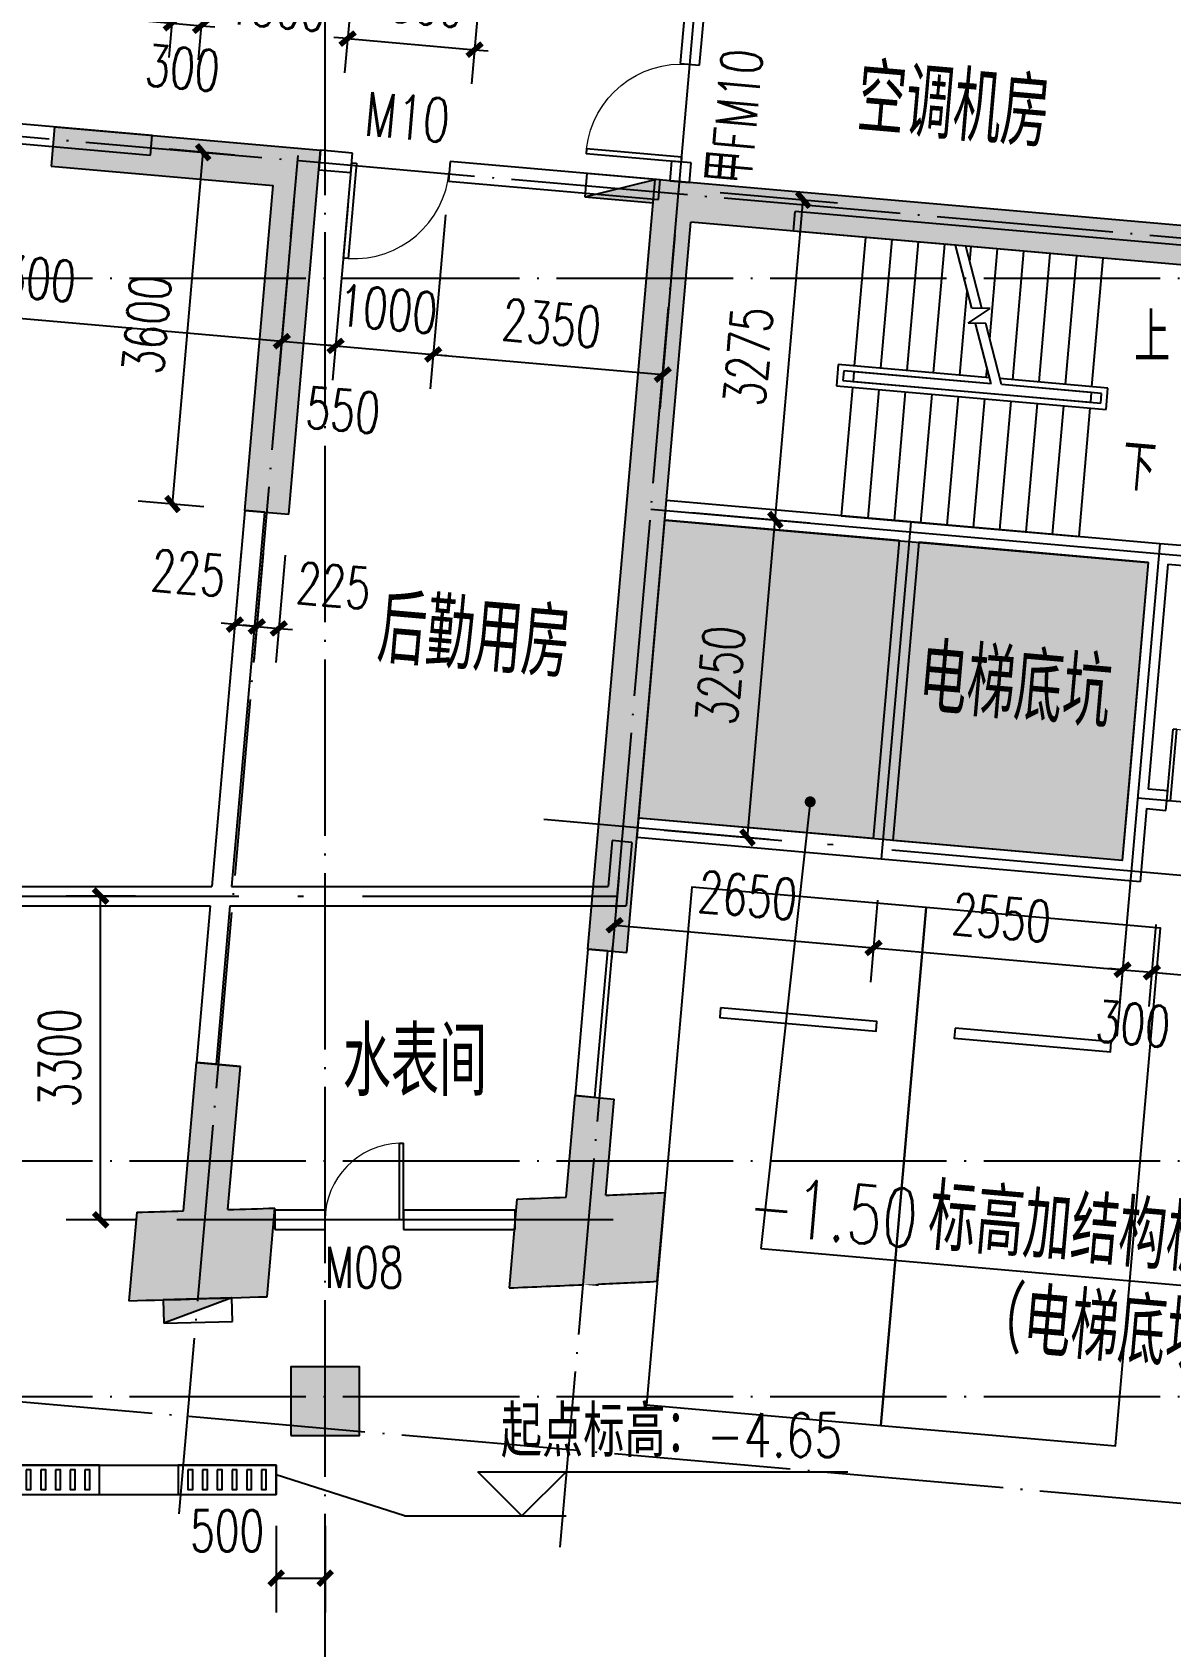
# Model space of a CAD drawing. Extents: x 246015 to 608740, y -108003 to 88400.
# Drawn here: x 523367 to 534977, y 10587 to 27045 of the extents above; entities that cross this region are included whole.
import ezdxf

# ---------------------------------------------------------------- set-up
doc = ezdxf.new("R2010")
doc.units = 0
doc.header["$LTSCALE"] = 3000
doc.header["$MEASUREMENT"] = 0
doc.header["$PDMODE"] = 1
doc.linetypes.add('DASH', pattern=[0.35, 0.25, -0.1])
doc.linetypes.add('DOTE', pattern=[2.42, 2, -0.2, 0.02, -0.2])
doc.layers.get('0').update_dxf_attribs({"linetype": 'CONTINUOUS'})
doc.layers.get('DEFPOINTS').update_dxf_attribs({"linetype": 'CONTINUOUS'})
for name, color, linetype in [('column', 9, 'CONTINUOUS'), ('DIM_LEAD', 3, 'CONTINUOUS'), ('DIM_SYMB', 3, 'CONTINUOUS'), ('dote', 1, 'DOTE'), ('LVTRY', 6, 'CONTINUOUS'), ('PUB_DIM', 3, 'CONTINUOUS'), ('PUB_HATCH', 8, 'CONTINUOUS'), ('PUB_TEXT', 7, 'CONTINUOUS'), ('stair', 2, 'CONTINUOUS'), ('TWT_ELEV', 3, 'CONTINUOUS'), ('TWT_TEXT', 7, 'CONTINUOUS'), ('WALL', 9, 'CONTINUOUS'), ('WINDOW', 4, 'CONTINUOUS'), ('WINDOW_TEXT', 7, 'CONTINUOUS'), ('WSBZ', 84, 'CONTINUOUS'), ('楼板洞口', 4, 'CONTINUOUS'), ('消火栓', 6, 'CONTINUOUS'), ('结构降板', 251, 'CONTINUOUS'), ('车位', 6, 'CONTINUOUS'), ('车库沟', 5, 'CONTINUOUS'), ('防火卷帘', 4, 'DASH')]:
    doc.layers.add(name, color=color, linetype=linetype)
doc.styles.add('_TCH_DIM', font='SIMPLEX', dxfattribs={"bigfont": 'GBCBIG'})
doc.styles.add('_TCH_WINDOW', font='SIMPLEX', dxfattribs={"bigfont": 'GBCBIG'})
doc.styles.add('_TWT_DIM', font='SIMPLEX', dxfattribs={"width": 0.8, "height": 3, "bigfont": 'HZTXT'})
doc.styles.add('DIM_FONT', font='simplex.shx', dxfattribs={"width": 0.7, "bigfont": 'hztxt.shx'})
doc.dimstyles.new('DIMN140', dxfattribs={"dimscale": 1.4, "dimtxt": 300, "dimasz": 100, "dimexe": 250, "dimexo": 300, "dimgap": 150, "dimtad": 1, "dimdec": 0, "dimzin": 0, "dimdsep": 46, "dimtxsty": 'DIM_FONT', "dimblk": 'ARCHTICK', "dimcen": 0.09, "dimclrt": 7, "dimazin": 2, "dimtfac": 1, "dimtdec": 0, "dimtix": 1, "dimtmove": 2, "dimatfit": 3, "dimfxl": 0, "dimtolj": 1, "dimtzin": 0, "dimarcsym": 0})

# ---------------------------------------------------------------- blocks, each defined once
blk = doc.blocks.new('2-2')
at = {"layer": 'PUB_HATCH'}
for points in [[(59650, -11125), (61925, -11125), (62375, -10725), (59650, -10725)], [(62375, -14450), (62375, -10725), (61925, -11125), (61925, -14450)], [(72766.7, -10925), (72600, -10725), (65800, -10725), (66200, -11125), (72600, -11125)], [(66200, -18600), (66200, -11125), (65800, -10725), (65800, -18600)], [(61925, -21619, 0.0004281), (62375, -21566.1), (62375, -20100), (61925, -20100)], [(65800, -21138.1, 0.0003812), (66200, -21085.1), (66200, -20100), (65800, -20100)], [(65300, -22110.9, 0.0014247), (66800, -21912.7), (66800, -21004.5, -0.0014296), (65300, -21203.4)], [(61450, -21673.9), (61450, -22579.8, 0.0013273), (62850, -22415.9), (62850, -21509.5, -0.0013318)], [(66200, -21993.1, -0.0001425), (66050, -22012.9), (66200, -22012.9)]]:
    blk.add_hatch(color=256, dxfattribs=at).paths.add_polyline_path(points)
at = {"layer": 'column'}
for p, q in [((66800, -21912.7), (66800, -21004.5)), ((65300, -21203.4), (65300, -22110.9)), ((62850, -22415.9), (62850, -21509.5)), ((61450, -21673.9), (61450, -22579.8))]:
    blk.add_line(p, q, dxfattribs=at)
for centre, radius, start, end in [((31274.9, 241208.4), 264608.5, 277.584468, 277.715553), ((31274.9, 241208.4), 264608.5, 277.387915, 277.497101), ((31274.9, 241208.4), 264608.5, 276.74971, 276.853291), ((31274.9, 241208.4), 264608.5, 276.548063, 276.651601), ((31275.3, 241203.8), 265503.9, 277.362779, 277.526005), ((31275.3, 241203.8), 265503.9, 277.558657, 277.689292), ((31275.3, 241203.8), 265503.9, 276.525801, 276.829985)]:
    blk.add_arc(centre, radius, start, end, dxfattribs=at)
at = {"layer": 'dote', "ltscale": 0.3}
for p, q in [((-1000, -10850), (75800, -10850)), ((62150, -24700), (62150, -10800)), ((66050, -24700), (66050, -10800)), ((-1000, -23700), (75800, -23700))]:
    blk.add_line(p, q, dxfattribs=at)
at = {"layer": 'WALL'}
for p, q in [((59650, -10725), (62375, -10725)), ((59650, -10725), (59650, -11125)), ((62375, -14450), (62375, -10725)), ((72600, -10725), (65800, -10725)), ((65800, -18600), (65800, -10725)), ((59650, -11125), (61925, -11125)), ((61925, -14450), (61925, -11125)), ((72600, -11125), (66200, -11125)), ((66200, -18600), (66200, -11125)), ((61925, -14450), (62375, -14450)), ((65800, -18600), (66200, -18600)), ((61925, -21619), (61925, -20100)), ((61925, -20100), (62375, -20100)), ((62375, -21566.1), (62375, -20100)), ((65800, -21138.1), (65800, -20100)), ((65800, -20100), (66200, -20100)), ((66200, -21085.1), (66200, -20100)), ((66200, -22012.9), (66200, -21993.1))]:
    blk.add_line(p, q, dxfattribs=at)
blk = doc.blocks.new('che')
at = {"layer": '车位'}
for points in [[(0, 0), (2400, 0), (2400, 5300), (0, 5300), (0, 0)], [(400, 4100), (400, 4000), (2000, 4000), (2000, 4100), (400, 4100)]]:
    blk.add_lwpolyline(points, dxfattribs=at)
blk = doc.blocks.new('A$C7DAA5A07')
at = {"layer": 'WSBZ'}
for points in [[(0, 0), (1000, 0), (1000, 300), (0, 300)], [(100, 250), (100, 50), (150, 50), (150, 250)], [(250, 250), (250, 50), (300, 50), (300, 250)], [(400, 250), (400, 50), (450, 50), (450, 250)], [(550, 250), (550, 50), (600, 50), (600, 250)], [(700, 250), (700, 50), (750, 50), (750, 250)], [(850, 250), (850, 50), (900, 50), (900, 250)]]:
    blk.add_lwpolyline(points, close=True, dxfattribs=at)
blk = doc.blocks.new('_ARCHTICK')
at = {"color": 0, "linetype": 'ByBlock', "const_width": 0.4}
blk.add_lwpolyline([(-0.5, -0.5), (0.5, 0.5)], dxfattribs=at)
blk = doc.blocks.new('*D42')
at = {"layer": 'DEFPOINTS', "color": 0}
for p in [(525854, 12239), (526354, 12239), (526354, 11286)]:
    blk.add_point(p, dxfattribs=at)
at = {"layer": 'PUB_DIM', "color": 0, "lineweight": -2}
for p, q in [((525854, 11819), (525854, 10936)), ((526354, 11819), (526354, 10936)), ((525854, 11286), (526354, 11286))]:
    blk.add_line(p, q, dxfattribs=at)
at = {"layer": 'PUB_DIM', "color": 0, "lineweight": -2, "xscale": 140, "yscale": 140, "zscale": 140, "rotation": 180}
blk.add_blockref('_ARCHTICK', (525854, 11286), dxfattribs=at)
at = {"layer": 'PUB_DIM', "color": 0, "lineweight": -2, "xscale": 140, "yscale": 140, "zscale": 140}
blk.add_blockref('_ARCHTICK', (526354, 11286), dxfattribs=at)
at = {"layer": 'PUB_DIM', "color": 7, "insert": (525355, 11769), "char_height": 420, "attachment_point": 5, "style": 'DIM_FONT'}
blk.add_mtext('\\A1;500', dxfattribs=at)
blk = doc.blocks.new('*D197')
at = {"layer": 'DEFPOINTS', "color": 0}
for p in [(525759, 22152), (525983, 22132), (525881, 20968)]:
    blk.add_point(p, dxfattribs=at)
at = {"layer": 'PUB_DIM', "color": 0, "lineweight": -2}
for p, q in [((525723, 21733), (525627, 20639)), ((525947, 21714), (525851, 20619)), ((525657, 20988), (525518, 21000)), ((525657, 20988), (525881, 20968)), ((525881, 20968), (526021, 20956))]:
    blk.add_line(p, q, dxfattribs=at)
at = {"layer": 'PUB_DIM', "color": 0, "lineweight": -2, "xscale": 140, "yscale": 140, "zscale": 140}
for p, rotation in [((525657, 20988), 355.0000602099911), ((525881, 20968), 175.0000602099911)]:
    blk.add_blockref('_ARCHTICK', p, dxfattribs=dict(at, rotation=rotation))
at = {"layer": 'PUB_DIM', "color": 7, "insert": (526440, 21404), "char_height": 420, "attachment_point": 5, "rotation": 355.0001, "style": 'DIM_FONT'}
blk.add_mtext('\\A1;225', dxfattribs=at)
blk = doc.blocks.new('*D198')
at = {"layer": 'DEFPOINTS', "color": 0}
for p in [(525535, 22171), (525759, 22152), (525657, 20988)]:
    blk.add_point(p, dxfattribs=at)
at = {"layer": 'PUB_DIM', "color": 0, "lineweight": -2}
for p, q in [((525498, 21753), (525403, 20659)), ((525723, 21733), (525627, 20639)), ((525433, 21007), (525294, 21020)), ((525433, 21007), (525657, 20988)), ((525657, 20988), (525797, 20975))]:
    blk.add_line(p, q, dxfattribs=at)
at = {"layer": 'PUB_DIM', "color": 0, "lineweight": -2, "xscale": 140, "yscale": 140, "zscale": 140}
for p, rotation in [((525433, 21007), 355.0000602099918), ((525657, 20988), 175.0000602099917)]:
    blk.add_blockref('_ARCHTICK', p, dxfattribs=dict(at, rotation=rotation))
at = {"layer": 'PUB_DIM', "color": 7, "insert": (524959, 21534), "char_height": 420, "attachment_point": 5, "rotation": 355.0001, "style": 'DIM_FONT'}
blk.add_mtext('\\A1;225', dxfattribs=at)
blk = doc.blocks.new('*D199')
at = {"layer": 'DEFPOINTS', "color": 0}
for p in [(525110, 25822), (525849, 25758), (525535, 22171)]:
    blk.add_point(p, dxfattribs=at)
at = {"layer": 'PUB_DIM', "color": 0, "lineweight": -2}
for p, q in [((525430, 25794), (524762, 25853)), ((524797, 22236), (525110, 25822)), ((525117, 22208), (524448, 22266))]:
    blk.add_line(p, q, dxfattribs=at)
at = {"layer": 'PUB_DIM', "color": 0, "lineweight": -2, "xscale": 140, "yscale": 140, "zscale": 140}
for p, rotation in [((525110, 25822), 85.00000000138665), ((524797, 22236), 265.0000000013866)]:
    blk.add_blockref('_ARCHTICK', p, dxfattribs=dict(at, rotation=rotation))
at = {"layer": 'PUB_DIM', "color": 7, "insert": (524535, 24066), "char_height": 420, "attachment_point": 5, "rotation": 85, "style": 'DIM_FONT'}
blk.add_mtext('\\A1;3600', dxfattribs=at)
blk = doc.blocks.new('*D228')
at = {"layer": 'DEFPOINTS', "color": 0}
for p in [(522284, 28328), (524874, 28101), (524790, 27138)]:
    blk.add_point(p, dxfattribs=at)
at = {"layer": 'PUB_DIM', "color": 0, "lineweight": -2}
for p, q in [((522248, 27910), (522169, 27016)), ((524838, 27683), (524760, 26789)), ((522200, 27365), (524790, 27138))]:
    blk.add_line(p, q, dxfattribs=at)
at = {"layer": 'PUB_DIM', "color": 0, "lineweight": -2, "xscale": 140, "yscale": 140, "zscale": 140}
for p, rotation in [((522200, 27365), 175.0000000013871), ((524790, 27138), 355.0000000013871)]:
    blk.add_blockref('_ARCHTICK', p, dxfattribs=dict(at, rotation=rotation))
at = {"layer": 'PUB_DIM', "color": 7, "insert": (523532, 27670), "char_height": 420, "attachment_point": 5, "rotation": 355, "style": 'DIM_FONT'}
blk.add_mtext('\\A1;2600', dxfattribs=at)
blk = doc.blocks.new('*D229')
at = {"layer": 'DEFPOINTS', "color": 0}
for p in [(524874, 28101), (525173, 28075), (525089, 27112)]:
    blk.add_point(p, dxfattribs=at)
at = {"layer": 'PUB_DIM', "color": 0, "lineweight": -2}
for p, q in [((524838, 27683), (524760, 26789)), ((525137, 27657), (525058, 26763)), ((524790, 27138), (524651, 27150)), ((524790, 27138), (525089, 27112)), ((525089, 27112), (525228, 27100))]:
    blk.add_line(p, q, dxfattribs=at)
at = {"layer": 'PUB_DIM', "color": 0, "lineweight": -2, "xscale": 140, "yscale": 140, "zscale": 140}
for p, rotation in [((524790, 27138), 355.0000000013875), ((525089, 27112), 175.0000000013876)]:
    blk.add_blockref('_ARCHTICK', p, dxfattribs=dict(at, rotation=rotation))
at = {"layer": 'PUB_DIM', "color": 7, "insert": (524901, 26680), "char_height": 420, "attachment_point": 5, "rotation": 355, "style": 'DIM_FONT'}
blk.add_mtext('\\A1;300', dxfattribs=at)
blk = doc.blocks.new('*D230')
at = {"layer": 'DEFPOINTS', "color": 0}
for p in [(525173, 28075), (526667, 27944), (526583, 26981)]:
    blk.add_point(p, dxfattribs=at)
at = {"layer": 'PUB_DIM', "color": 0, "lineweight": -2}
for p, q in [((525137, 27657), (525058, 26763)), ((526631, 27526), (526553, 26633)), ((525089, 27112), (525139, 27108)), ((526583, 26981), (526533, 26986))]:
    blk.add_line(p, q, dxfattribs=at)
at = {"layer": 'PUB_DIM', "color": 0, "lineweight": -2, "xscale": 140, "yscale": 140, "zscale": 140}
for p, rotation in [((525089, 27112), 175.0000000013872), ((526583, 26981), 355.0000000013872)]:
    blk.add_blockref('_ARCHTICK', p, dxfattribs=dict(at, rotation=rotation))
at = {"layer": 'PUB_DIM', "color": 7, "insert": (525858, 27303), "char_height": 420, "attachment_point": 5, "rotation": 355, "style": 'DIM_FONT'}
blk.add_mtext('\\A1;1500', dxfattribs=at)
blk = doc.blocks.new('*D231')
at = {"layer": 'DEFPOINTS', "color": 0}
for p in [(526667, 27944), (527963, 27831), (527878, 26868)]:
    blk.add_point(p, dxfattribs=at)
at = {"layer": 'PUB_DIM', "color": 0, "lineweight": -2}
for p, q in [((526631, 27526), (526553, 26633)), ((527926, 27413), (527848, 26519)), ((526583, 26981), (526444, 26993)), ((526583, 26981), (527878, 26868)), ((527878, 26868), (528018, 26856))]:
    blk.add_line(p, q, dxfattribs=at)
at = {"layer": 'PUB_DIM', "color": 0, "lineweight": -2, "xscale": 140, "yscale": 140, "zscale": 140}
for p, rotation in [((526583, 26981), 355.0000000013872), ((527878, 26868), 175.0000000013872)]:
    blk.add_blockref('_ARCHTICK', p, dxfattribs=dict(at, rotation=rotation))
at = {"layer": 'PUB_DIM', "color": 7, "insert": (527267, 27343), "char_height": 420, "attachment_point": 5, "rotation": 355, "style": 'DIM_FONT'}
blk.add_mtext('\\A1;1300', dxfattribs=at)
blk = doc.blocks.new('*D292')
at = {"layer": 'DEFPOINTS', "color": 0}
for p in [(534864, 18369), (536358, 18238), (536279, 17332)]:
    blk.add_point(p, dxfattribs=at)
at = {"layer": 'PUB_DIM', "color": 0, "lineweight": -2}
for p, q in [((534827, 17950), (534754, 17114)), ((536322, 17820), (536248, 16984)), ((534785, 17463), (536279, 17332))]:
    blk.add_line(p, q, dxfattribs=at)
at = {"layer": 'PUB_DIM', "color": 0, "lineweight": -2, "xscale": 140, "yscale": 140, "zscale": 140}
for p, rotation in [((534785, 17463), 174.9998469636517), ((536279, 17332), 354.9998469636516)]:
    blk.add_blockref('_ARCHTICK', p, dxfattribs=dict(at, rotation=rotation))
at = {"layer": 'PUB_DIM', "color": 7, "insert": (535568, 17816), "char_height": 420, "attachment_point": 5, "rotation": 354.9998, "style": 'DIM_FONT'}
blk.add_mtext('\\A1;1500', dxfattribs=at)
blk = doc.blocks.new('*D293')
at = {"layer": 'DEFPOINTS', "color": 0}
for p in [(534565, 18395), (534864, 18369), (534785, 17463)]:
    blk.add_point(p, dxfattribs=at)
at = {"layer": 'PUB_DIM', "color": 0, "lineweight": -2}
for p, q in [((534529, 17976), (534455, 17141)), ((534827, 17950), (534754, 17114)), ((534486, 17489), (534347, 17501)), ((534486, 17489), (534785, 17463)), ((534785, 17463), (534924, 17451))]:
    blk.add_line(p, q, dxfattribs=at)
at = {"layer": 'PUB_DIM', "color": 0, "lineweight": -2, "xscale": 140, "yscale": 140, "zscale": 140}
for p, rotation in [((534486, 17489), 354.9998469636515), ((534785, 17463), 174.9998469636515)]:
    blk.add_blockref('_ARCHTICK', p, dxfattribs=dict(at, rotation=rotation))
at = {"layer": 'PUB_DIM', "color": 7, "insert": (534593, 16935), "char_height": 420, "attachment_point": 5, "rotation": 354.9998, "style": 'DIM_FONT'}
blk.add_mtext('\\A1;300', dxfattribs=at)
blk = doc.blocks.new('*D294')
at = {"layer": 'DEFPOINTS', "color": 0}
for p in [(532025, 18617), (534565, 18395), (534486, 17489)]:
    blk.add_point(p, dxfattribs=at)
at = {"layer": 'PUB_DIM', "color": 0, "lineweight": -2}
for p, q in [((531988, 18199), (531915, 17363)), ((534529, 17976), (534455, 17141)), ((531946, 17711), (534486, 17489))]:
    blk.add_line(p, q, dxfattribs=at)
at = {"layer": 'PUB_DIM', "color": 0, "lineweight": -2, "xscale": 140, "yscale": 140, "zscale": 140}
for p, rotation in [((531946, 17711), 174.9998469636515), ((534486, 17489), 354.9998469636515)]:
    blk.add_blockref('_ARCHTICK', p, dxfattribs=dict(at, rotation=rotation))
at = {"layer": 'PUB_DIM', "color": 7, "insert": (533252, 18019), "char_height": 420, "attachment_point": 5, "rotation": 354.9998, "style": 'DIM_FONT'}
blk.add_mtext('\\A1;2550', dxfattribs=at)
blk = doc.blocks.new('*D295')
at = {"layer": 'DEFPOINTS', "color": 0}
for p in [(529385, 18848), (532025, 18617), (531946, 17711)]:
    blk.add_point(p, dxfattribs=at)
at = {"layer": 'PUB_DIM', "color": 0, "lineweight": -2}
for p, q in [((529348, 18430), (529275, 17594)), ((531988, 18199), (531915, 17363)), ((529306, 17942), (531946, 17711))]:
    blk.add_line(p, q, dxfattribs=at)
at = {"layer": 'PUB_DIM', "color": 0, "lineweight": -2, "xscale": 140, "yscale": 140, "zscale": 140}
for p, rotation in [((529306, 17942), 174.9998469636517), ((531946, 17711), 354.9998469636516)]:
    blk.add_blockref('_ARCHTICK', p, dxfattribs=dict(at, rotation=rotation))
at = {"layer": 'PUB_DIM', "color": 7, "insert": (530662, 18245), "char_height": 420, "attachment_point": 5, "rotation": 354.9998, "style": 'DIM_FONT'}
blk.add_mtext('\\A1;2650', dxfattribs=at)
blk = doc.blocks.new('*D304')
at = {"layer": 'DEFPOINTS', "color": 0}
for p in [(529962, 25448), (531230, 25337), (529677, 22185)]:
    blk.add_point(p, dxfattribs=at)
at = {"layer": 'PUB_DIM', "color": 0, "lineweight": -2}
for p, q in [((530381, 25411), (531579, 25306)), ((530945, 22074), (531230, 25337)), ((530095, 22149), (531293, 22044))]:
    blk.add_line(p, q, dxfattribs=at)
at = {"layer": 'PUB_DIM', "color": 0, "lineweight": -2, "xscale": 140, "yscale": 140, "zscale": 140}
for p, rotation in [((531230, 25337), 84.99984696365422), ((530945, 22074), 264.9998469636542)]:
    blk.add_blockref('_ARCHTICK', p, dxfattribs=dict(at, rotation=rotation))
at = {"layer": 'PUB_DIM', "color": 7, "insert": (530669, 23742), "char_height": 420, "attachment_point": 5, "rotation": 84.9998, "style": 'DIM_FONT'}
blk.add_mtext('\\A1;3275', dxfattribs=at)
blk = doc.blocks.new('*D305')
at = {"layer": 'DEFPOINTS', "color": 0}
for p in [(529677, 22185), (530945, 22074), (529394, 18948)]:
    blk.add_point(p, dxfattribs=at)
at = {"layer": 'PUB_DIM', "color": 0, "lineweight": -2}
for p, q in [((530095, 22149), (531293, 22044)), ((530661, 18837), (530945, 22074)), ((529812, 18911), (531010, 18806))]:
    blk.add_line(p, q, dxfattribs=at)
at = {"layer": 'PUB_DIM', "color": 0, "lineweight": -2, "xscale": 140, "yscale": 140, "zscale": 140}
for p, rotation in [((530945, 22074), 84.9998469636551), ((530661, 18837), 264.9998469636551)]:
    blk.add_blockref('_ARCHTICK', p, dxfattribs=dict(at, rotation=rotation))
at = {"layer": 'PUB_DIM', "color": 7, "insert": (530385, 20492), "char_height": 420, "attachment_point": 5, "rotation": 84.9998, "style": 'DIM_FONT'}
blk.add_mtext('\\A1;3250', dxfattribs=at)
blk = doc.blocks.new('*D306')
at = {"layer": 'DEFPOINTS', "color": 0}
for p in [(524064, 18239), (524841, 18239), (524841, 14939)]:
    blk.add_point(p, dxfattribs=at)
at = {"layer": 'PUB_DIM', "color": 0, "lineweight": -2}
for p, q in [((524421, 18239), (523714, 18239)), ((524064, 14939), (524064, 18239)), ((524421, 14939), (523714, 14939))]:
    blk.add_line(p, q, dxfattribs=at)
at = {"layer": 'PUB_DIM', "color": 0, "lineweight": -2, "xscale": 140, "yscale": 140, "zscale": 140}
for p, rotation in [((524064, 18239), 90), ((524064, 14939), 270)]:
    blk.add_blockref('_ARCHTICK', p, dxfattribs=dict(at, rotation=rotation))
at = {"layer": 'PUB_DIM', "color": 7, "insert": (523644, 16589), "char_height": 420, "attachment_point": 5, "rotation": 90, "style": 'DIM_FONT'}
blk.add_mtext('\\A1;3300', dxfattribs=at)
blk = doc.blocks.new('*D474')
at = {"layer": 'DEFPOINTS', "color": 0}
for p in [(520793, 26200), (526073, 25738), (525912, 23896)]:
    blk.add_point(p, dxfattribs=at)
at = {"layer": 'PUB_DIM', "color": 0, "lineweight": -2}
for p, q in [((520756, 25781), (520601, 24009)), ((526036, 25320), (525881, 23547)), ((520632, 24358), (525912, 23896))]:
    blk.add_line(p, q, dxfattribs=at)
at = {"layer": 'PUB_DIM', "color": 0, "lineweight": -2, "xscale": 140, "yscale": 140, "zscale": 140}
for p, rotation in [((520632, 24358), 175.0000000001317), ((525912, 23896), 355.0000000001318)]:
    blk.add_blockref('_ARCHTICK', p, dxfattribs=dict(at, rotation=rotation))
at = {"layer": 'PUB_DIM', "color": 7, "insert": (523308, 24545), "char_height": 420, "attachment_point": 5, "rotation": 355, "style": 'DIM_FONT'}
blk.add_mtext('\\A1;5300', dxfattribs=at)
blk = doc.blocks.new('*D475')
at = {"layer": 'DEFPOINTS', "color": 0}
for p in [(526073, 25738), (526621, 25690), (526460, 23848)]:
    blk.add_point(p, dxfattribs=at)
at = {"layer": 'PUB_DIM', "color": 0, "lineweight": -2}
for p, q in [((526036, 25320), (525881, 23547)), ((526584, 25272), (526429, 23499)), ((525912, 23896), (526460, 23848))]:
    blk.add_line(p, q, dxfattribs=at)
at = {"layer": 'PUB_DIM', "color": 0, "lineweight": -2, "xscale": 140, "yscale": 140, "zscale": 140}
for p, rotation in [((525912, 23896), 175.0000000001315), ((526460, 23848), 355.0000000001314)]:
    blk.add_blockref('_ARCHTICK', p, dxfattribs=dict(at, rotation=rotation))
at = {"layer": 'PUB_DIM', "color": 7, "insert": (526537, 23192), "char_height": 420, "attachment_point": 5, "rotation": 355, "style": 'DIM_FONT'}
blk.add_mtext('\\A1;550', dxfattribs=at)
blk = doc.blocks.new('*D476')
at = {"layer": 'DEFPOINTS', "color": 0}
for p in [(526621, 25690), (527617, 25603), (527456, 23761)]:
    blk.add_point(p, dxfattribs=at)
at = {"layer": 'PUB_DIM', "color": 0, "lineweight": -2}
for p, q in [((526584, 25272), (526429, 23499)), ((527580, 25184), (527425, 23412)), ((526460, 23848), (526320, 23860)), ((526460, 23848), (527456, 23761)), ((527456, 23761), (527595, 23749))]:
    blk.add_line(p, q, dxfattribs=at)
at = {"layer": 'PUB_DIM', "color": 0, "lineweight": -2, "xscale": 140, "yscale": 140, "zscale": 140}
for p, rotation in [((526460, 23848), 355.0000000001317), ((527456, 23761), 175.0000000001317)]:
    blk.add_blockref('_ARCHTICK', p, dxfattribs=dict(at, rotation=rotation))
at = {"layer": 'PUB_DIM', "color": 7, "insert": (526994, 24223), "char_height": 420, "attachment_point": 5, "rotation": 355, "style": 'DIM_FONT'}
blk.add_mtext('\\A1;1000', dxfattribs=at)
blk = doc.blocks.new('*D477')
at = {"layer": 'DEFPOINTS', "color": 0}
for p in [(527617, 25603), (529958, 25398), (529797, 23556)]:
    blk.add_point(p, dxfattribs=at)
at = {"layer": 'PUB_DIM', "color": 0, "lineweight": -2}
for p, q in [((527580, 25184), (527425, 23412)), ((529921, 24980), (529766, 23207)), ((527456, 23761), (529797, 23556))]:
    blk.add_line(p, q, dxfattribs=at)
at = {"layer": 'PUB_DIM', "color": 0, "lineweight": -2, "xscale": 140, "yscale": 140, "zscale": 140}
for p, rotation in [((527456, 23761), 175.0000000001317), ((529797, 23556), 355.0000000001317)]:
    blk.add_blockref('_ARCHTICK', p, dxfattribs=dict(at, rotation=rotation))
at = {"layer": 'PUB_DIM', "color": 7, "insert": (528663, 24077), "char_height": 420, "attachment_point": 5, "rotation": 355, "style": 'DIM_FONT'}
blk.add_mtext('\\A1;2350', dxfattribs=at)
blk = doc.blocks.new('_FZH')
blk.add_lwpolyline([(-0.5, -0.5), (0.5, -0.5), (0.5, 0.5), (-0.5, 0.5)], close=True)
at = {"layer": 'PUB_HATCH'}
blk.add_solid([(-0.5, -0.5), (0.5, -0.5), (-0.5, 0.5), (0.5, 0.5)], dxfattribs=at)
blk = doc.blocks.new('$DorLib2D$00000002')
for p, q in [((-0.5, 0), (-0.5, 0.4875)), ((-0.475, 0.4875), (-0.5, 0.4875)), ((-0.475, 0), (-0.475, 0.4875)), ((0.475, 0), (0.475, 0.4875)), ((0.475, 0.4875), (0.5, 0.4875)), ((0.5, 0), (0.5, 0.4875)), ((-0.5, 0), (-0.475, 0)), ((0.5, 0), (0.475, 0))]:
    blk.add_line(p, q)
at = {"lineweight": 13}
for centre, start, end in [((-0.4875, 0), 0, 88.53072), ((0.4875, 0), 91.46928, 180)]:
    blk.add_arc(centre, 0.4875, start, end, dxfattribs=at)
blk = doc.blocks.new('$DorLib2D$00000001')
for p, q in [((0.45, 0.975), (0.5, 0.975)), ((0.45, 0), (0.45, 0.975)), ((0.5, 0), (0.5, 0.975)), ((0.5, 0), (0.45, 0))]:
    blk.add_line(p, q)
at = {"lineweight": 13}
blk.add_arc((0.475, 0), 0.975, 91.4693, 180, dxfattribs=at)
blk = doc.blocks.new('$TwtSys$00000434')
for p, q in [((-0.5, 0.5), (-0.5, -0.5)), ((-0.5, -0.5), (0.5, 0.5)), ((0.5, 0.5), (-0.5, 0.5)), ((0.5, -0.5), (0.5, 0.5)), ((-0.5, -0.5), (0.5, -0.5))]:
    blk.add_line(p, q)
blk.add_solid([(0.5, -0.5), (0.5, 0.5), (-0.5, -0.5)])

msp = doc.modelspace()

# ---------------------------------------------------------------- hatches: boundary and pattern name
at = {"layer": '结构降板'}
msp.add_hatch(color=256, dxfattribs=at).paths.add_polyline_path([(529817.7, 22072.6), (534748.9, 21641.2), (534483, 18602.8), (529551.9, 19034.2)])

# ---------------------------------------------------------------- linework, layer by layer
at = {"layer": 'DIM_LEAD'}
for p, q in [((531300.6, 19200.2), (530797.4, 14647.8)), ((530797.4, 14647.8), (535356, 14248.9))]:
    msp.add_line(p, q, dxfattribs=at)
at = {"layer": 'DIM_LEAD', "const_width": 56}
msp.add_lwpolyline([(531306.1, 19227.7, 1), (531295.1, 19172.8, 1)], format="xyb", close=True, dxfattribs=at)
at = {"layer": 'DIM_SYMB'}
for points in [[(534343.2, 22643.6, 0, 0, 0), (531225.3, 22916.4, 0, 0, 0), (531349.9, 24340.2, 0, 0, 0), (532197.6, 24266, 112, 0, 0), (532616, 24229.4, 0, 0, 0)], [(534456.6, 23957.9, 0, 0, 0), (534098, 23989.3, 120, 0, 0), (533649.7, 24028.5, 0, 0, 0)]]:
    msp.add_lwpolyline(points, format="xyseb", dxfattribs=at)
at = {"layer": 'dote', "ltscale": 0.3}
for p, q in [((526353.9, -37775.7), (526353.9, 53538.6)), ((295667.9, 24538.6), (554353.9, 24538.6)), ((295667.9, 15538.6), (554353.9, 15538.6)), ((295667.9, 13138.6), (554353.9, 13138.6))]:
    msp.add_line(p, q, dxfattribs=at)
at = {"layer": 'dote'}
for p, q in [((529958.1, 25398), (530595.9, 32688.8)), ((529677, 22185.3, 0), (538393.7, 21422.7, 0)), ((532325.6, 22053.9, 0), (532024.9, 18617.1, 0)), ((534865.9, 21831.7, 0), (534426.7, 16811.4, 0)), ((538175.6, 18929.6), (534639.1, 19239)), ((538110.4, 18185), (528584.2, 19018.5)), ((468653.9, 18238.6), (529331.7, 18238.6)), ((529291.5, 14939), (524840.9, 14939))]:
    msp.add_line(p, q, dxfattribs=at)
at = {"layer": 'stair'}
for p, q in [((531751.8, 23645), (531866.4, 24955)), ((532781.9, 24874.9), (531866.4, 24955)), ((532020.8, 23621.5), (532135.4, 24931.5)), ((532289.8, 23597.9), (532404.4, 24907.9)), ((532558.7, 23574.4), (532673.4, 24884.4)), ((532947.7, 24232.3), (532781.9, 24874.9)), ((534287.2, 24743.2), (532887.6, 24865.6)), ((533051.2, 24231.4), (532887.6, 24865.6)), ((532928.8, 24705.9), (532942.3, 24860.8)), ((533131.2, 23921.4), (533211.3, 24837.3)), ((533365.7, 23503.8), (533480.3, 24813.8)), ((533634.6, 23480.3), (533749.2, 24790.2)), ((533903.6, 23456.7), (534018.2, 24766.7)), ((534172.6, 23433.2), (534287.2, 24743.2)), ((532827.7, 23550.9), (532902.6, 24407)), ((532912.7, 24078.4), (533134.4, 24230.6)), ((533134.4, 24230.6), (532947.7, 24232.3)), ((533091.1, 24076.7), (532912.7, 24078.4)), ((533146.2, 23462.8), (532987.6, 24077.7)), ((533251.9, 23453.5), (533091.1, 24076.7)), ((531587.5, 23659.4), (531568.3, 23440.2)), ((533130.3, 23524.4), (531587.5, 23659.4)), ((531642, 23594.4), (531633.3, 23494.7)), ((533146.2, 23462.8), (531642, 23594.4)), ((531746.6, 23585.2), (531737.9, 23485.6)), ((533146.2, 23462.8), (531746.6, 23585.2)), ((533096.7, 23527.3), (533105, 23622.5)), ((531568.3, 23440.2), (534317.8, 23199.6)), ((531732.6, 23425.8), (531618, 22115.8)), ((531633.3, 23494.7), (534263.2, 23264.6)), ((531737.9, 23485.6), (534158.6, 23273.8)), ((532001.6, 23402.3), (531887, 22092.3)), ((532270.6, 23378.8), (532156, 22068.8)), ((534336.9, 23418.8), (533236, 23515.1)), ((534167.3, 23373.4), (533251.9, 23453.5)), ((534271.9, 23364.3), (533251.9, 23453.5)), ((534167.3, 23373.4), (534158.6, 23273.8)), ((534317.8, 23199.6), (534336.9, 23418.8)), ((532539.6, 23355.2), (532424.9, 22045.2)), ((532808.5, 23331.7), (532693.9, 22021.7)), ((533077.5, 23308.2), (532962.9, 21998.2)), ((533346.5, 23284.6), (533231.9, 21974.6)), ((533615.5, 23261.1), (533500.8, 21951.1)), ((533884.4, 23237.6), (533769.8, 21927.6)), ((534153.4, 23214), (534038.8, 21904)), ((534263.2, 23264.6), (534271.9, 23364.3)), ((531618, 22115.8), (534038.8, 21904))]:
    msp.add_line(p, q, dxfattribs=at)
at = {"layer": 'TWT_ELEV'}
for p, q in [((528360.5, 11920.1), (527910.5, 12370.1)), ((527910.5, 12370.1), (531686, 12370.1)), ((528360.5, 11920.1), (528810.5, 12370.1)), ((527163.3, 11920.1), (525854.1, 12338.6)), ((527163.3, 11920.1), (528810.5, 11920.1))]:
    msp.add_line(p, q, dxfattribs=at)
at = {"layer": 'WALL'}
for p, q in [((530186.9, 29161.3), (529973.9, 26726.7)), ((530173.2, 26709.2), (530377.4, 29043.8)), ((529973.9, 26726.7), (530173.2, 26709.2)), ((524589.5, 25993.2), (520804, 26324.4)), ((520786.5, 26125.1), (524572.1, 25793.9)), ((524572.1, 25793.9), (524589.5, 25993.2)), ((526307.9, 25842.8), (526290.5, 25643.6)), ((526631.7, 25814.5), (526307.9, 25842.8)), ((526614.3, 25615.3), (526631.7, 25814.5)), ((527627.9, 25727.3), (527610.5, 25528.1)), ((529769.7, 25540), (527627.9, 25727.3)), ((529886.8, 25730.5), (529869.3, 25531.2)), ((530086, 25713), (529886.8, 25730.5)), ((530068.6, 25513.8), (530086, 25713)), ((526290.5, 25643.6), (526614.3, 25615.3)), ((527610.5, 25528.1), (529752.3, 25340.7)), ((529752.3, 25340.7), (529769.7, 25540)), ((529869.3, 25531.2), (530068.6, 25513.8)), ((531129.5, 25019.5), (531147, 25218.7)), ((535380.8, 24848.3), (531147, 25218.7)), ((535363.3, 24649), (531129.5, 25019.5)), ((529817.7, 22072.6), (529835.1, 22271.8)), ((532325.6, 22053.9), (529835.1, 22271.8)), ((525535, 22171.2), (525199.7, 18338.6)), ((525734.2, 22153.8), (525400.5, 18338.6)), ((525734.2, 22153.8), (525535, 22171.2)), ((532208.6, 21863.4), (529817.7, 22072.6)), ((534865.9, 21831.7), (532325.6, 22053.9)), ((532208.6, 21863.4), (531942.7, 18825)), ((532407.8, 21846), (532142, 18807.6)), ((534748.9, 21641.2), (532407.8, 21846)), ((535164.6, 21805.6), (534865.9, 21831.7)), ((534748.9, 21641.2), (534539.5, 19247.7)), ((534948.1, 21623.7), (534747.4, 19329.9)), ((534948.1, 21623.7), (535147.2, 21606.3)), ((534946.5, 19312.5), (534747.4, 19329.9)), ((534929, 19113.3), (534946.5, 19312.5)), ((534539.5, 19247.7), (534483, 18602.8)), ((534730, 19130.7), (534664.8, 18386.1)), ((534730, 19130.7), (534929, 19113.3)), ((529534.4, 18835), (529551.9, 19034.2)), ((531942.7, 18825), (529551.9, 19034.2)), ((529280.8, 18804.4), (529240.1, 18338.6)), ((529480, 18787), (529280.8, 18804.4)), ((529480, 18787), (529423.3, 18138.6)), ((532024.9, 18617.1), (529534.4, 18835)), ((534483, 18602.8), (532142, 18807.6)), ((534664.8, 18386.1), (532024.9, 18617.1)), ((517570.7, 18338.6), (525199.7, 18338.6)), ((525400.5, 18338.6), (529240.1, 18338.6)), ((517461.5, 18138.6), (525182.2, 18138.6)), ((525182.2, 18138.6), (525042.6, 16542.7)), ((525383, 18138.6), (525241.8, 16525.3)), ((525383, 18138.6), (529423.3, 18138.6)), ((529033.6, 17699.3), (528902.8, 16205)), ((529232.8, 17681.8), (529033.6, 17699.3)), ((529232.8, 17681.8), (529102.1, 16187.6)), ((525490.9, 16503.5, 0), (525042.6, 16542.7, 0)), ((525241.8, 16525.3), (525042.6, 16542.7)), ((529102.1, 16187.6), (528902.8, 16205)), ((526353.6, 15039), (525840.9, 15039)), ((525840.9, 15039), (525840.9, 14839)), ((526353.6, 14839), (526353.6, 15039)), ((528291.5, 15039), (527153.6, 15039)), ((527153.6, 15039), (527153.6, 14839)), ((528291.5, 14839), (528291.5, 15039)), ((525840.9, 14839), (526353.6, 14839)), ((527153.6, 14839), (528291.5, 14839))]:
    msp.add_line(p, q, dxfattribs=at)
at = {"layer": '楼板洞口'}
msp.add_lwpolyline([(529817.7, 22072.6), (534748.9, 21641.2), (534483, 18602.8), (529551.9, 19034.2), (529817.7, 22072.6)], dxfattribs=at)
at = {"layer": '车库沟'}
for p, q in [((507803.9, 12438.6), (525854.1, 12438.6)), ((525854.1, 12438.6), (525854.1, 12138.6)), ((478053.9, 12138.6), (525854.1, 12138.6))]:
    msp.add_line(p, q, dxfattribs=at)

# ---------------------------------------------------------------- block references
at = {"layer": 'column', "xscale": 700, "yscale": 700.0022030110995, "zscale": 700.0022030110995}
msp.add_blockref('_FZH', (526353.9, 13088.6), dxfattribs=at)
at = {"layer": 'LVTRY', "rotation": 354.9999995607332}
for p in [(529630.8, 13051.5, 0), (532021.6, 12842.3, 0)]:
    msp.add_blockref('che', p, dxfattribs=at)
at = {"layer": 'WINDOW'}
for name, p, xscale, yscale, zscale, rotation in [('$DorLib2D$00000001', (530030, 26219.9), 1000, -1000, 1000, 265.0000000000683), ('$DorLib2D$00000002', (535684.9, 19147.5), -1500, -1500, -1500, 174.9998438404122)]:
    msp.add_blockref(name, p, dxfattribs=dict(at, xscale=xscale, yscale=yscale, zscale=zscale, rotation=rotation))
ref = msp.add_blockref('$DorLib2D$00000001', (527121.1, 25671.3), dxfattribs=dict(at, xscale=1000, yscale=1000, zscale=1000, rotation=175.0000000001311))
ref.add_attrib('A', 'M10', (526742.8, 25994.9), dxfattribs={"layer": 'WINDOW_TEXT', "height": 446.25, "rotation": 355, "style": '_TCH_WINDOW', "width": 0.705882})
ref = msp.add_blockref('$DorLib2D$00000001', (526753.6, 14939), dxfattribs=dict(at, xscale=800, yscale=800, zscale=800))
ref.add_attrib('A', 'M08', (526347.6, 14245.8), dxfattribs={"layer": 'WINDOW_TEXT', "height": 416.5, "style": '_TCH_WINDOW', "width": 0.705882})
at = {"layer": '消火栓', "xscale": 700, "yscale": 240, "zscale": 700}
for p, rotation in [((529360.6, 25455.8), 354.9094043607167), ((525056.3, 14014), 181.6018471442681)]:
    msp.add_blockref('$TwtSys$00000434', p, dxfattribs=dict(at, rotation=rotation))
at = {"layer": '车库沟'}
for p in [(523054.1, 12138.6), (524854.1, 12138.6)]:
    msp.add_blockref('A$C7DAA5A07', p, dxfattribs=at)
at = {"layer": '防火卷帘', "rotation": 355.0000000013864}
msp.add_blockref('2-2', (465105, 41963.3, 0), dxfattribs=at)

# ---------------------------------------------------------------- texts
at = {"layer": 'PUB_TEXT'}
for s, height, rotation, style, width, p in [('空调机房', 700, 355.00006, 'DIM_FONT', 0.7, (531757.2, 26034.1)), ('后勤用房', 700, 355.00006, 'DIM_FONT', 0.7, (526869.3, 20626.7)), ('电梯底坑', 700, 355.00006, 'DIM_FONT', 0.7, (532384.7, 20123.5)), ('-1.50', 595, 354.99985, '_TCH_DIM', 0.705882, (530649.4, 14801.2))]:
    msp.add_text(s, height=height, rotation=rotation, dxfattribs=dict(at, style=style, width=width)).set_placement(p)
at = {"layer": 'PUB_TEXT', "style": '_TCH_DIM'}
msp.add_text('上', height=506.4, dxfattribs=at).set_placement((534606, 23682.4))
for s, height, rotation, p in [('下', 472.6, 354.99963, (534461.3, 22387.3)), ('标高加结构板', 675.18, 354.99985, (532482.4, 14640.9)), ('（电梯底坑）', 675.18, 354.99985, (532965.1, 13614.9))]:
    msp.add_text(s, height=height, rotation=rotation, dxfattribs=at).set_placement(p)
at = {"layer": 'PUB_TEXT', "style": 'DIM_FONT', "width": 0.7}
msp.add_text('水表间', height=700, dxfattribs=at).set_placement((526534.7, 16201.5))
at = {"layer": 'TWT_TEXT', "style": '_TWT_DIM'}
for s, height, width, p in [('起点标高：', 525, 0.8, (528146, 12520.1)), ('-4.65', 446.25, 0.752941, (530246, 12520.1))]:
    msp.add_text(s, height=height, dxfattribs=dict(at, width=width)).set_placement(p)
at = {"layer": 'WINDOW_TEXT', "style": '_TCH_WINDOW', "width": 0.705882}
msp.add_text('FM10', height=416.5, rotation=85, dxfattribs=at).set_placement((530728.2, 25825.5))
at = {"layer": 'WINDOW_TEXT', "style": '_TCH_WINDOW'}
msp.add_text('甲', height=472.6, rotation=85, dxfattribs=at).set_placement((530698.3, 25482.8))

# ---------------------------------------------------------------- dimensions: what is measured, and where the dimension line sits
at = {"layer": 'PUB_DIM'}
for p1, p2, distance, picture, middle in [((522284.2, 28328), (524874.3, 28101.4), -966.9, '*D228', (523531.6, 27669.8)), ((526667.5, 27944.5), (527962.5, 27831.2), -966.9, '*D231', (527267.3, 27343)), ((520793.1, 26199.8), (526072.9, 25737.9), -1849.1, '*D474', (523308.4, 24545.3)), ((525535, 22171.2), (525848.8, 25757.5), 741.2, '*D199', (524535.1, 24065.6)), ((526620.8, 25690), (527617, 25602.8), -1849.1, '*D476', (526994.4, 24222.8)), ((527617, 25602.8), (529958.1, 25398), -1849.1, '*D477', (528663, 24076.8)), ((529677, 22185.3), (529962.4, 25447.8), -1272.4, '*D304', (530668.9, 23742.2)), ((529393.7, 18947.7), (529677, 22185.3), -1272.4, '*D305', (530384.5, 20492.2)), ((529385, 18848), (532024.9, 18617.1), -909.1, '*D295', (530662.3, 18245.3)), ((532024.9, 18617.1), (534565.2, 18394.8), -909.1, '*D294', (533252.4, 18018.7)), ((524840.9, 14939), (524840.9, 18238.6), 776.9, '*D306', (523644.1, 16588.8)), ((534863.9, 18368.7), (536358.2, 18237.9), -909.1, '*D292', (535568.4, 17816.1))]:
    dim = msp.add_aligned_dim(p1=p1, p2=p2, distance=distance, dimstyle='DIMN140', dxfattribs=at)
    dim.commit()
    dim.dimension.update_dxf_attribs({"geometry": picture, "text_midpoint": middle})
for base, p1, p2, angle, picture, middle in [((525088.9, 27112), (524874.3, 28101.4), (525173.2, 28075.2), 355, '*D229', (524900.5, 26679.7)), ((526583.2, 26981.3), (525173.2, 28075.2), (526667.5, 27944.5), 355, '*D230', (525858.5, 27302.8)), ((526459.6, 23848), (526072.9, 25737.9), (526620.8, 25690), 355, '*D475', (526537.4, 23192.1)), ((525657.3, 20987.7), (525535, 22171.2), (525759.1, 22151.6), 355.00006, '*D198', (524959.2, 21533.6)), ((525881.5, 20968.1), (525759.1, 22151.6), (525983.3, 22132), 355.00006, '*D197', (526439.6, 21404.1)), ((534784.7, 17463.1), (534565.2, 18394.8), (534863.9, 18368.7), 354.99985, '*D293', (534593, 16935.3)), ((526353.9, 11286), (525854.1, 12238.6), (526353.9, 12238.6), 0, '*D42', (525355.1, 11769))]:
    dim = msp.add_linear_dim(base=base, p1=p1, p2=p2, angle=angle, dimstyle='DIMN140', dxfattribs=at)
    dim.commit()
    dim.dimension.update_dxf_attribs({"geometry": picture, "text_midpoint": middle, "dimtype": 129})

doc.saveas('drawing.dxf')
